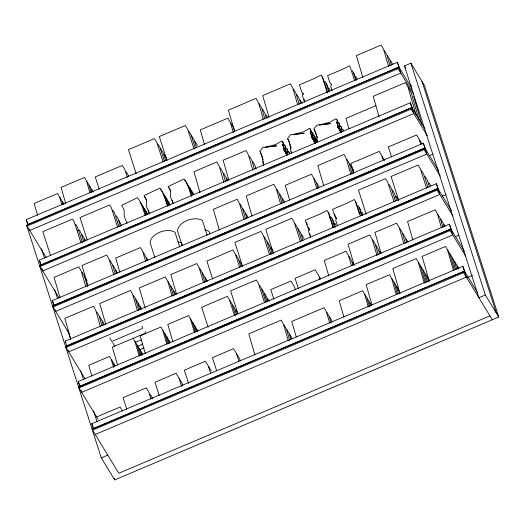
<?xml version="1.0" encoding="UTF-8"?>
<svg xmlns="http://www.w3.org/2000/svg" width="525" height="525" viewBox="0 0 525 525"><rect width="100%" height="100%" fill="white"/><g stroke="black" fill="none" stroke-linecap="round" stroke-linejoin="round"><path stroke-width="0.79" d="M263.268 164.318L263.287 161.424M290.981 148.772L290.994 147.328L289.334 142.163L287.89 139.171M316.956 141.402L316.988 137.058L313.891 128.907L317.015 125.153L330.652 123.559L319.259 125.016L329.91 122.194L335.856 118.801L337.286 120.337L337.667 121.524L337.148 122.883L338.632 128.454L337.844 127.155L339.472 129.399M317.349 142.052L317.363 140.602M303.24 93.286L302.558 95.983L304.566 102.224M331.472 84.066L330.789 86.769L332.043 90.674M309.225 228.69L308.543 231.394L310.551 237.635M336.413 217.77L335.738 220.467L337.49 225.934M316.391 141.77L316.916 140.411L316.536 139.223L315.892 138.981M46.128 257.453L27.038 226.072L26.768 225.225L27.792 224.49L398.908 67.108L411.948 88.541M59.122 297.924L40.031 266.543L39.762 265.696L40.786 264.961L411.902 107.579L424.942 129.012M69.589 334.241L53.025 307.007L52.749 306.167L53.78 305.432L424.889 148.037L438.775 170.868M26.768 225.225L398.902 67.095M85.109 378.86L66.019 347.478L65.743 346.638L66.773 345.903L437.883 188.508L451.349 210.643M39.762 265.696L411.895 107.566M98.103 419.331L79.013 387.949L78.737 387.109L79.767 386.374L450.877 228.979L464.343 251.114M52.749 306.167L423.859 148.772L424.889 148.037L53.786 305.445L52.237 300.615L423.347 143.22L425.532 149.093M489.897 315.847L118.794 473.242L92.544 430.1L92.275 429.26L93.299 428.525L464.415 271.136L477.455 292.576M65.743 346.638L436.852 189.243L437.883 188.508L66.78 345.916L65.231 341.086L436.341 183.691L438.526 189.564M78.737 387.109L449.846 229.714L450.877 228.979L79.774 386.38L78.225 381.557L449.334 224.155L451.52 230.035M92.275 429.26L464.408 271.13M282.522 145.189L283.802 144.401L285.226 145.937L285.607 147.125L285.088 148.483L286.571 154.055M310.216 132.543L311.496 131.749L312.92 133.291L313.3 134.472L312.782 135.831L314.022 140.641M284.635 148.66L285.908 147.866L287.339 149.408L287.707 154.481M312.329 136.008L313.609 135.22L315.033 136.756L315.4 141.835M336.61 122.922L337.883 122.128L339.314 123.67L339.695 124.858L339.17 126.21L340.659 131.782M338.717 126.394L339.997 125.6L341.421 127.142L341.795 132.215M329.615 217.672L331.032 216.937L333.106 220.343L335.337 227.292M333.48 224.024L334.897 223.282L335.934 224.989M360.675 213.098L362.086 212.363L363.129 214.069M27.799 224.503L26.25 219.673L397.359 62.278L399.545 68.152M498.75 317.028L485.33 294.965L478.866 297.708L404.447 65.927L410.911 63.184L424.331 85.247L498.75 317.028L114.713 479.909L101.292 457.846L26.873 226.065M27.038 226.072L398.14 68.67L413.871 94.52M410.202 86.303L411.712 85.667M77.667 230.547L79.15 229.917L80.824 232.667L83.816 241.992M376.018 105.65L345.949 118.401L348.889 128.54M412.538 108.623L410.353 102.749L39.244 260.144L40.792 264.974M40.031 266.543L411.134 109.141L427.284 135.68M53.025 307.007L424.128 149.612L440.278 176.151M429.089 155.807L432.856 154.206M394.807 197.065L396.309 196.429L398.527 200.071M66.019 347.478L437.122 190.083L452.852 215.933M442.083 196.271L445.85 194.677M135.109 342.431L141.133 339.872M137.458 346.297L142.728 344.059M139.604 349.814L144.119 347.898M79.013 387.949L450.115 230.554L465.846 256.403M455.077 236.742L458.843 235.148M96.948 416.85L120.061 407.046L122.66 411.311M93.306 428.538L91.757 423.708L462.866 266.313L465.052 272.186M92.544 430.1L463.647 272.705L492.286 319.771M95.222 434.503L466.331 277.108L462.866 266.313M467.316 277.535L472.592 275.297M101.292 457.846L107.756 455.103M336.249 119.444L336.892 119.693L337.273 120.875L336.748 122.233L338.238 127.805L340.961 132.484M338.277 122.778L338.92 123.021L339.301 124.208L338.776 125.567L340.266 131.138L339.865 130.489L340.712 131.44M340.39 126.249L341.027 126.492L341.408 127.68L340.889 129.032L341.401 131.565M341.893 128.717L343.317 130.252M342.287 129.36L342.923 129.609L343.304 130.791M309.862 129.065L310.498 129.308L310.879 130.495L310.36 131.854L311.843 137.425L314.475 142.072M311.889 132.398L312.526 132.641L312.907 133.829L312.388 135.181L313.871 140.752L313.478 140.109L315.112 142.354M314.002 135.863L314.639 136.113L315.02 137.294L314.501 138.653L315.499 142.708M315.499 138.331L316.929 139.873M282.168 141.717L282.804 141.96L283.185 143.148L282.667 144.5L284.15 150.071L286.781 154.724M284.196 145.044L284.832 145.294L285.213 146.475L284.694 147.833L286.178 153.405L285.784 152.755L286.624 153.707M286.302 148.516L286.945 148.759L287.326 149.947L286.801 151.305L287.313 153.838M287.805 150.983L288.442 151.226L289.61 153.707M288.199 151.633L288.835 151.876L289.216 153.064M331.642 84.86L329.739 82.241L327.62 75.639L342.963 69.136L349.328 65.815L350.365 67.522L354.578 80.64M336.591 218.564L335.724 217.645L334.543 213.983M309.396 229.484L308.063 227.102M184.833 180.232L186.342 182.352L188.711 187.832L191.454 196.383M187.628 184.82L190.68 189.486L193.023 194.723M188.396 186.093L189.906 188.213L192.275 193.692M190.982 190.339L193.259 193.732L191.756 191.605M160.624 189.315L162.133 191.441L164.502 196.914L167.495 206.246M163.413 193.909L166.471 198.568L169.148 204.553M164.187 195.175L165.697 197.302L169.063 205.885M166.773 199.421L169.824 204.087M167.921 201.219L169.942 204.868M140.26 202.289L143.318 206.955L145.996 212.933M141.035 203.562L142.544 205.682L146.16 215.047M143.614 207.802L145.898 211.194L147.381 214.62M146.56 212.638L147.689 214.233M315.335 143.397L311.45 136.776L312.237 138.068L310.754 132.497L311.272 131.145L310.104 128.664L309.468 128.415L303.522 131.814L292.871 134.636L304.264 133.179L290.627 134.774L287.497 138.521C290.627 142.971 290.003 148.398 291.428 153.228M404.447 65.927L405.72 68.02M419.692 140.044L422.113 144.021M421.49 170.632L423.708 174.274L427.947 187.497M424.994 176.393L427.212 180.036L429.457 187.038M428.892 182.798L430.743 185.837M352.242 70.606L354.316 74.018L356.298 80.194M356.108 76.958L357.144 78.665M382.272 156.509L384.694 160.486M388.907 184.255L391.125 187.898L395.371 201.121M392.411 190.017L394.629 193.659L396.874 200.662M325.047 81.526L327.127 84.938L329.352 91.882M328.912 87.878L329.949 89.585M303.24 94.303L301.507 91.455L299.388 84.86L314.731 78.35L321.097 75.036L323.177 78.448L327.633 92.334M358.221 206.01L360.301 209.423L362.283 215.598M336.413 218.787L334.688 215.946L332.568 209.344L347.904 202.834L354.27 199.52L356.35 202.932L360.563 216.044M309.566 230.278L307.493 226.866L305.373 220.264L320.716 213.754L327.082 210.44L329.155 213.852L333.618 227.738M295.057 223.67L297.465 227.633L301.711 240.85M298.056 228.611L300.471 232.568L302.964 240.345M301.56 234.367L303.968 238.324M319.607 277.01L320.775 278.933M264.206 236.755L266.615 240.713L271.11 254.71M267.212 241.69L269.62 245.654L272.114 253.431M270.71 247.446L273.118 251.409M188.606 130.876L191.015 134.833L195.261 148.057M191.612 135.811L194.02 139.775L196.514 147.551M195.11 141.566L197.518 145.53M259.383 284.996L261.391 288.291L265.814 302.078M261.962 289.236L263.963 292.53L266.917 301.717M264.685 293.711L266.687 297.006L267.921 300.832M267.632 298.554L269.233 301.186M235.942 254.953L238.357 258.91L240.85 266.687M239.446 260.708L242.353 266.221M157.756 143.962L160.164 147.919L164.41 161.136M160.762 148.897L163.17 152.854L165.664 160.63M164.259 154.652L166.668 158.609M229.97 300.582L231.971 303.877L235.659 315.368M232.693 305.058L234.695 308.352L236.663 314.475M235.64 309.901L237.641 313.195M126.157 171.793L128.756 176.065M236.683 353.896L239.525 358.575L240.266 360.892M145.123 209.921L147.676 214.712M208.556 366.424L211.398 371.096M112.829 210.157L114.502 212.907L118.991 226.892M116.268 215.808L117.935 218.551L120.435 226.321M119.109 220.48L121.531 225.56M179.215 378.486L182.063 383.165L182.805 385.481M75.718 224.273L77.392 227.023L82.379 242.563M81.998 234.59L83.672 237.339L84.919 241.224M84.597 238.868L85.857 240.929M150.052 394.203L152.65 398.475M26.25 219.673L27.996 224.168M52.237 300.615L52.874 301.658M65.231 341.086L65.868 342.129M78.225 381.557L79.971 386.052M91.757 423.708L93.279 427.514M390.423 60.342L392.812 64.555M387.404 55.388L389.793 59.601L391.401 65.067M384.458 50.544L386.846 54.758L390.062 65.691M406.33 239.059L408.109 242.189M402.767 233.205L405.254 237.582L406.626 242.242M399.656 228.093L402.143 232.47L405.346 243.338M352.373 168.256L353.752 170.677M349.519 163.557L351.579 167.186L353.41 173.407M346.894 159.246L348.954 162.881L352.157 173.762M379.424 250.871L380.842 253.372M375.861 245.018L378.348 249.395L379.719 254.054M372.75 239.905L375.237 244.282L378.21 254.376M316.962 183.212L319.023 186.848M314.108 178.513L316.168 182.149L317.999 188.363M352.662 262.224L354.08 264.725M349.099 256.364L351.586 260.748L352.958 265.407M146.423 257.375L148.011 260.183M143.404 252.42L145.792 256.633L146.941 260.538M116.032 270.263L117.626 273.072M113.013 265.309L115.402 269.522L116.55 273.427M110.066 260.466L112.455 264.679L115.211 274.05M85.096 277.147L87.084 280.658M82.149 272.304L84.532 276.517L87.518 286.67M408.463 87.458L410.904 91.803L419.048 119.871M329.641 316.883L332.082 321.228M326.872 312.329L329.313 316.673L331.124 322.914M289.649 334.149L292.09 338.494M286.88 329.595L289.321 333.939L290.902 339.399M284.071 324.982L286.512 329.326L289.682 340.246M252.82 161.693L255.157 165.874L256.043 168.971M249.572 156.358L251.908 160.538L254.356 169.05M226.715 178.165L227.883 180.252M223.663 173.145L225.999 177.325L227.108 181.197M220.415 167.81L222.751 171.997L225.422 181.276M457.288 265.729L458.876 268.583M454.906 261.811L456.888 265.374L458.01 269.266M452.438 257.755L454.42 261.319L456.671 269.102M450.135 253.969L452.123 257.532L455.49 269.213M447.746 250.044L449.735 253.614L454.447 269.962M427.987 277.876L429.181 280.015M425.604 273.952L427.586 277.522L428.708 281.413M423.137 269.896L425.119 273.466L427.586 282.03M420.833 266.116L422.815 269.679L426.412 282.135M418.445 262.192L420.433 265.762L425.368 282.883M300.353 100.249L302.144 103.471M296.776 94.369L299.283 98.884L300.635 103.517M293.527 89.027L296.034 93.535L299.184 104.344M396.736 286.479L398.724 290.043L399.847 293.934M394.268 282.424L396.257 285.987L398.501 293.777M391.965 278.637L393.953 282.207L397.32 293.882M266.031 114.811L267.822 118.033M262.454 108.931L264.961 113.439L266.313 118.072M259.199 103.582L261.706 108.097L264.856 118.906M369.817 302.544L371.405 305.399M367.434 298.627L369.423 302.19L370.545 306.082M364.967 294.571L366.955 298.134L369.423 306.698M231.177 123.493L233.684 128.008L234.806 131.867M91.691 189.21L93.279 192.058M89.224 185.154L91.206 188.718L92.105 191.835M86.92 181.368L88.902 184.931L91.153 192.714M62.39 201.351L63.978 204.205M59.922 197.295L61.904 200.865L63.026 204.757M102.388 320.972L104.298 324.397M99.625 316.424L101.916 320.532L103.261 325.251M96.849 311.857L99.14 315.971L101.83 325.408M205.334 277.541L207.408 281.275M202.414 272.738L204.835 277.095L206.207 281.767M199.559 268.039L201.974 272.396L204.947 282.516M173.827 290.902L175.901 294.637M170.907 286.105L173.329 290.456L174.7 295.129M168.052 281.407L170.468 285.757L173.44 295.877M443.953 224.214L445.102 226.314M441.026 219.404L443.33 223.604L444.209 226.675M438.165 214.699L440.475 218.905L442.883 227.351M282.601 198.667L284.524 202.164M279.674 193.856L281.984 198.056L283.297 202.663M276.813 189.151L279.123 193.357L281.971 203.339M245.943 213.636L248.253 217.836M243.016 208.825L245.326 213.025L246.862 218.407M240.155 204.127L242.465 208.327L245.536 219.076M168.998 187.812L170.782 191.074M144.788 196.895L146.567 200.156M196.895 329.162L197.958 331.111M194.683 325.526L196.455 328.775L197.361 331.859M192.701 322.265L194.473 325.513L196.284 331.682M190.627 318.859L192.399 322.107L195.346 332.128M169.234 340.607L170.297 342.549M167.022 336.971L168.794 340.213L169.7 343.298M165.04 333.71L166.806 336.952L168.847 343.895M162.967 330.304L164.738 333.546L167.678 343.573M140.306 306.462L141.645 308.917M138.16 302.938L140.168 306.626L141.087 309.737M135.811 299.073L137.819 302.761L139.886 309.763M133.448 295.194L135.457 298.882L138.902 310.557M141.435 351.901L142.852 354.493M139.223 348.265L140.995 351.507L142.124 355.366M137.235 345.004L139.007 348.246L141.048 355.189M135.168 341.598L136.933 344.84L140.109 355.635M133.166 338.31L134.938 341.552L139.237 356.206M112.665 342.53L114.673 346.218M109.771 337.772L111.779 341.46L142.656 328.361L141.967 326.032M113.774 363.339L115.192 365.938M111.562 359.704L113.334 362.952L114.463 366.804M314.718 141.704L315.308 142.938M287.175 155.367L283.756 149.428L284.543 150.721L283.06 145.149L283.579 143.791L282.411 141.31L281.774 141.067L275.828 144.46L265.178 147.289L276.563 145.832L262.933 147.42L259.803 151.174C262.927 155.623 262.31 161.044 263.727 165.88M314.285 129.55L315.728 132.543M260.197 151.823L263.301 159.974M290.962 151.666L291.533 153.143M172.128 200.11L172.981 202.309M173.04 203.457L170.481 196.868L170.717 191.107L168.223 186.539L184.058 178.959C187.891 183.907 190.017 189.893 191.789 195.825M148.49 210.663L149.343 212.855M149.395 214.003L146.272 205.957L146.508 200.189L144.014 195.622L159.849 188.042C163.859 193.207 165.966 199.507 167.829 205.688M127.043 223.433L124.195 216.116L124.13 209.843L121.636 205.275L137.471 197.695C141.533 202.893 143.148 209.475 145.176 215.624M421.949 81.323L496.361 313.103M410.911 63.184L485.33 294.965M397.359 62.278L400.818 73.073L29.715 230.468L29.236 228.979M410.353 102.749L413.812 113.544L42.709 270.939L41.987 268.702M423.347 143.22L426.805 154.015L55.703 311.41L55.223 309.914M436.341 183.691L439.799 194.486L68.696 351.881L68.217 350.385M449.334 224.155L452.793 234.957L81.69 392.352L80.968 390.108M397.871 67.83L398.14 68.67M410.865 108.301L411.134 109.141M423.859 148.772L424.128 149.612M436.852 189.243L437.122 190.083M449.846 229.714L450.115 230.554M463.378 271.865L463.647 272.705M420.755 144.349L419.022 138.948L416.601 134.971L388.329 146.961L391.545 156.988M426.549 188.134L420.308 168.696L418.09 165.047L391.059 176.512L398.797 200.622M383.092 160.04L381.603 155.407L379.188 151.43L350.91 163.426L353.883 172.679M353.279 72.312L355.773 80.076M393.967 201.757L387.726 182.319L385.508 178.671L358.477 190.135L366.22 214.246M326.084 83.232L328.827 91.777M322.133 76.742L327.357 93.01M359.264 207.716L361.758 215.486M355.313 201.226L359.553 214.43M315.965 133.284L317.382 137.708M304.1 99.251L304.848 101.594M332.069 218.636L334.812 227.181M328.118 212.146L333.099 227.647M306.646 222.705L307.355 224.903M309.835 233.881L310.583 236.217M319.915 279.287L318.708 275.533L315.203 269.778L295.063 278.322L298.43 288.822M300.438 241.697L294.197 222.259L291.788 218.302L265.735 229.346L273.479 253.457M295.398 289.813L294.44 286.814L290.935 281.052L270.788 289.597L273.919 299.348M269.588 254.782L263.347 235.344L260.938 231.387L234.885 242.432L242.629 266.543M264.475 302.407L258.326 283.257L256.325 279.963L230.619 290.863L237.996 313.845M239.597 267.192L235.351 253.975L232.942 250.018L206.889 261.063L212.632 278.952M193.988 148.903L187.747 129.465L185.338 125.508L159.285 136.553L167.029 160.657M209.81 233.763L209.062 231.42A14.411 8.853 -17.8 0 0 204.645 229.917M234.557 315.722L229.392 299.637L227.391 296.343L201.685 307.25L208.084 327.167M207.152 235.298L202.387 220.461A14.411 8.853 -17.8 0 0 186.841 220.592A14.411 8.853 -17.8 0 0 177.535 231L182.3 245.838M238.842 361.102L236.362 353.377L233.52 348.698L212.435 357.643L216.648 370.781M163.137 161.989L156.896 142.551L154.488 138.587L128.441 149.638L136.178 173.742M182.398 245.529L181.643 243.187A14.411 8.853 -17.8 0 0 178.06 241.828M179.74 247.058L174.976 232.227A14.411 8.853 -17.8 0 0 159.429 232.358A14.411 8.853 -17.8 0 0 150.124 242.767L154.888 257.604M210.715 373.629L208.235 365.899L205.393 361.226L184.308 370.171L188.527 383.303M127.378 177.45L124.897 169.726L122.299 165.454L95.255 176.925L99.225 189.289M181.63 386.466L178.9 377.967L176.052 373.288L154.967 382.233L159.187 395.371M117.58 227.135L111.339 207.71L109.666 204.96L79.977 217.553L87.209 240.089M151.023 399.085L148.792 392.129L146.193 387.863L123.073 397.668L126.794 409.257M80.962 242.806L74.228 221.819L72.555 219.076L42.86 231.669L50.597 255.754M41.508 248.758L44.461 257.972M54.521 289.301L57.455 298.443M67.758 330.52L70.698 339.675M80.752 370.985L83.482 379.496M93.542 410.839L97.013 421.647M114.214 478.347L114.713 479.909M39.88 261.194L41.212 265.328M53.097 302.354L53.983 305.11M388.585 66.485L383.532 49.304L381.143 45.091L356.383 55.591L362.808 77.457M403.955 243.849L399.144 227.542L396.657 223.164L374.935 232.378L381.117 253.339M377.042 255.662L372.238 239.354L369.751 234.977L348.029 244.191L354.211 265.151M350.864 174.444L346.06 158.123L344 154.488L317.802 165.598L323.754 185.811M351.448 265.729L348.475 255.636L345.988 251.252L324.266 260.466L328.84 275.993M316.746 188.718L313.543 177.837L311.483 174.202L285.285 185.312L289.636 200.084M203.575 282.68L199.231 267.888L196.816 263.537L170.789 274.575L176.505 294.033M194.473 332.699L190.398 318.819L188.632 315.571L167.783 324.417L172.988 342.149M172.069 296.041L167.724 281.256L165.309 276.898L139.282 287.936L145.228 308.175M145.602 261.161L142.846 251.79L140.457 247.577L115.697 258.077L119.825 272.134M166.812 344.137L162.737 330.258L160.965 327.016L140.116 335.856L145.327 353.587M145.09 331.564L145.55 333.119L112.317 347.15L117.528 364.882M137.379 310.465L132.562 294.125L130.554 290.437L99.684 303.535L105.873 324.542M113.735 274.844L109.141 259.225L106.752 255.012L81.992 265.512L87.957 285.817M113.61 367.395L111.346 359.691L109.574 356.442L88.725 365.282L91.895 376.077M85.811 286.683L81.218 271.071L78.829 266.858L54.068 277.358L60.04 297.655M413.713 96.41L421.857 124.484M416.095 115.021L407.958 86.953L405.517 82.609L373.19 96.318L379.07 116.589M297.603 104.567L292.878 88.351L290.371 83.843L262.717 95.57L269.017 117.187M329.674 322.98L326.504 312.067L324.063 307.722L291.736 321.431L296.264 337.024M263.281 119.123L258.556 102.913L256.043 98.398L228.395 110.125L234.688 131.749M233.356 132.7L230.429 122.66L227.922 118.151L200.268 129.878L204.54 144.546M288.317 340.85L283.566 324.476L281.124 320.132L248.798 333.841L254.901 354.893M453.383 270.25L447.543 250.012L445.561 246.448L422.1 256.397L429.286 281.308M424.305 283.178L418.241 262.159L416.259 258.595L392.798 268.544L399.978 293.455M396.283 294.63L391.565 278.283L389.583 274.719L366.122 284.668L371.956 304.907M368.242 306.803L364.652 294.348L362.663 290.784L339.202 300.733L343.921 317.08M89.887 192.688L86.52 181.013L84.532 177.443L61.077 187.399L65.789 203.746M61.845 204.862L59.601 197.078L57.619 193.515L34.158 203.464L37.524 215.138M252.82 170.205L248.377 154.731L246.035 150.55L223.132 160.263L228.907 180.377M223.886 182.431L219.22 166.182L216.884 162.002L193.974 171.721L199.973 192.603M441.446 227.837L437.496 214.016L435.192 209.81L407.59 221.517L412.853 239.951M280.534 203.825L276.15 188.468L273.84 184.262L246.245 195.969L251.941 215.939M244.092 219.568L239.492 203.438L237.182 199.238L213.393 209.324L219.312 230.062M100.446 326.891L95.734 310.373L93.443 306.259L64.837 318.393L70.678 338.848"/></g></svg>
